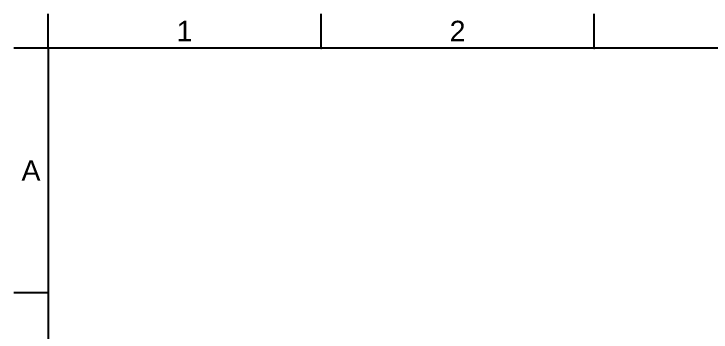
# Model space of a CAD drawing. Header units: millimetres. Extents: x 3631 to 3841, y 294 to 591.
# Drawn here: x 3630.6 to 3732.7, y 543.9 to 590.5 of the extents above; entities that cross this region are included whole.
import ezdxf

# ---------------------------------------------------------------- set-up
doc = ezdxf.new("R2010")
doc.units = ezdxf.units.MM
doc.header["$LTSCALE"] = 0.1
doc.layers.add('FORM', color=7, linetype='Continuous')
doc.styles.get("Standard").update_dxf_attribs({"font": 'arial.ttf'})

msp = doc.modelspace()

# ---------------------------------------------------------------- linework, layer by layer
at = {"layer": 'FORM'}
for p, q in [((3635.5929, 585.5136), (3635.5929, 590.5136)), ((3675.5929, 585.5136), (3675.5929, 590.5136)), ((3715.5929, 585.5136), (3715.5929, 590.5136)), ((3635.5929, 585.5136), (3630.5929, 585.5136)), ((3835.5929, 585.5136), (3635.5929, 585.5136)), ((3635.5929, 585.5136), (3635.5929, 298.5136)), ((3635.5929, 585.5136), (3635.5929, 560.5136)), ((3635.5929, 549.6386), (3630.5929, 549.6386))]:
    msp.add_line(p, q, dxfattribs=at)
for p in [(3675.5929, 585.5136), (3715.5929, 585.5136), (3635.5929, 549.6386)]:
    msp.add_point(p, dxfattribs=at)

# ---------------------------------------------------------------- texts
at = {"layer": 'FORM', "char_height": 3, "attachment_point": 5}
for s, width, insert in [('1', 40, (3655.5929, 588.0136)), ('2', 40, (3695.5929, 588.0136)), ('A', 5, (3633.0929, 567.5761))]:
    msp.add_mtext_dynamic_manual_height_columns(s, width=width, gutter_width=12.5, heights=[0], dxfattribs=dict(at, insert=insert))

doc.saveas('drawing.dxf')
